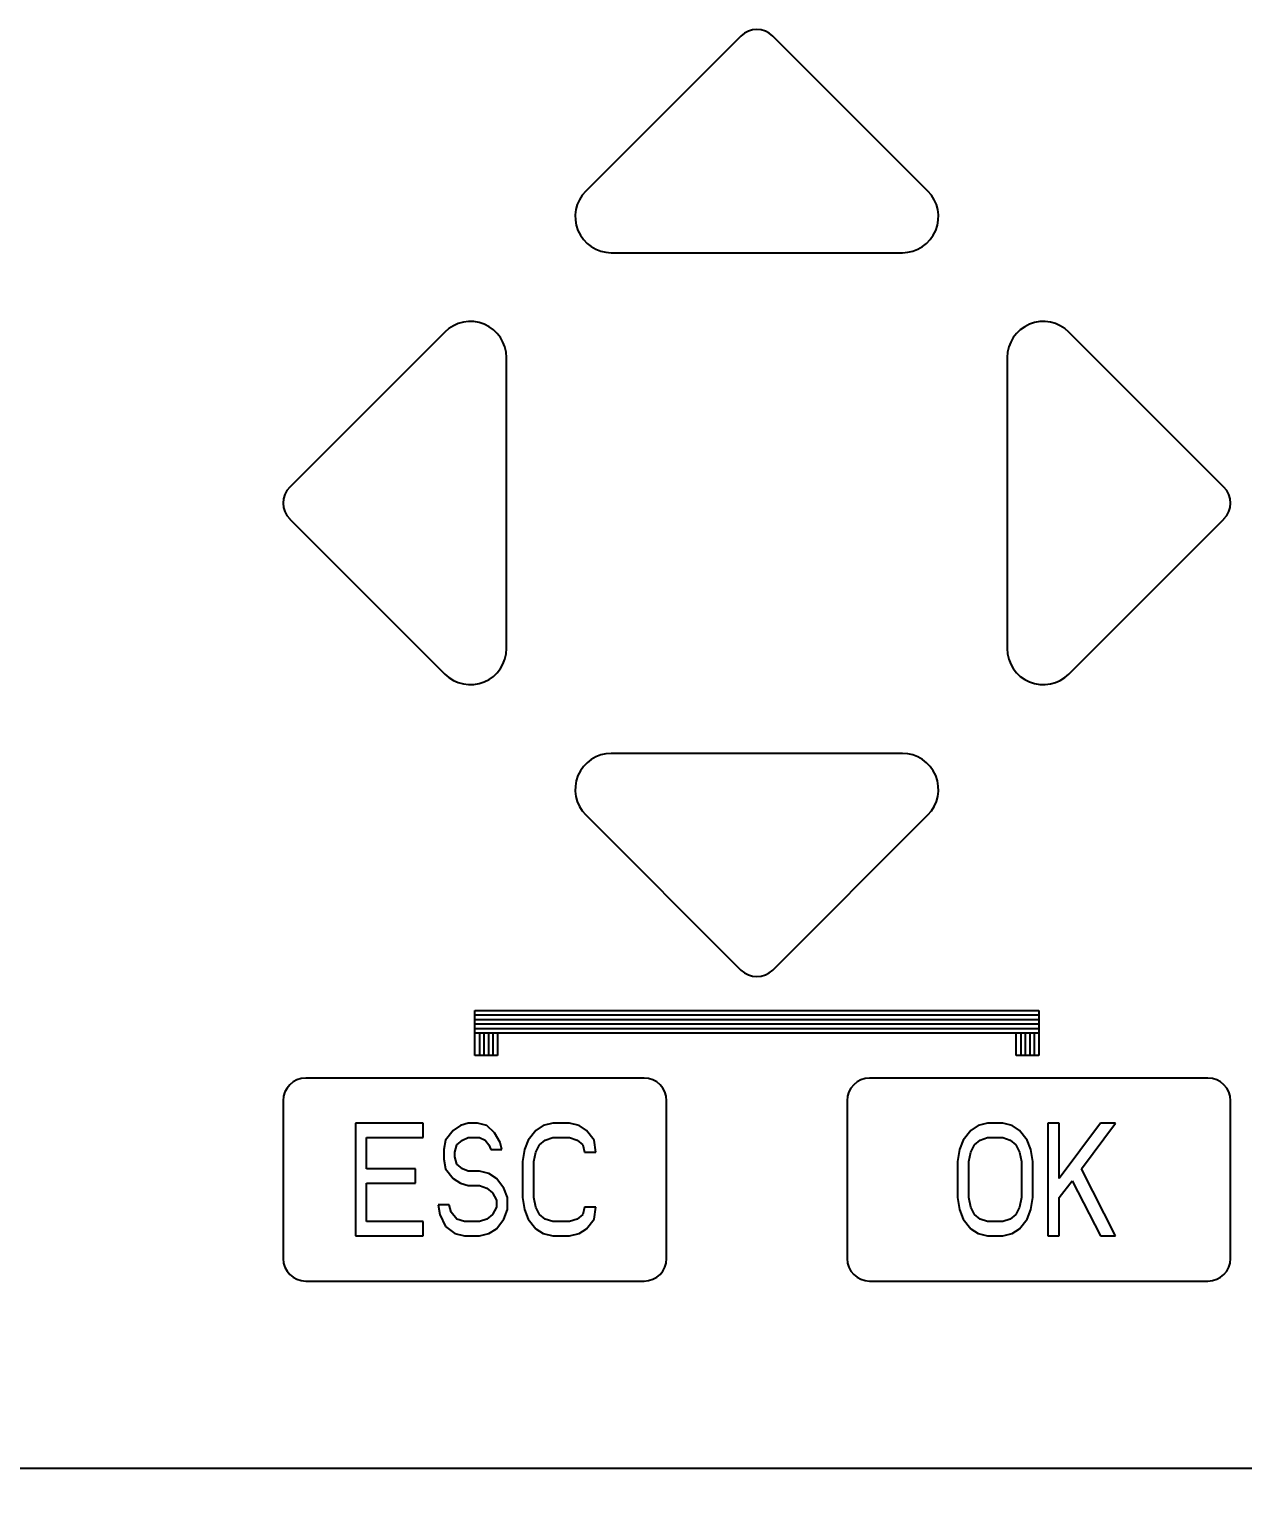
# Model space of a CAD drawing. Extents: x 0 to 420, y 0 to 297.
# Drawn here: x 128.91 to 155.81, y 184.77 to 217.43 of the extents above; entities that cross this region are included whole.
import ezdxf

# ---------------------------------------------------------------- set-up
doc = ezdxf.new("R2010")
doc.units = 0
doc.header["$LTSCALE"] = 23.1
doc.layers.get('0').update_dxf_attribs({"linetype": 'CONTINUOUS'})
doc.layers.add('10000_FRONT', color=7, linetype='CONTINUOUS')
doc.layers.add('10100_DIM_FRONT', color=7, linetype='CONTINUOUS')
doc.dimstyles.get("Standard").update_dxf_attribs({"dimtxt": 2.5, "dimasz": 2.5, "dimexe": 1.25, "dimexo": 0.625, "dimtad": 1, "dimcen": 2.5, "dimazin": 3, "dimtfac": 1, "dimtmove": 0, "dimatfit": 3})

# ---------------------------------------------------------------- blocks, each defined once
blk = doc.blocks.new('_FILLED')
at = {"color": 0, "linetype": 'BYBLOCK'}
blk.add_solid([(0, 0), (-1, 0.132), (-1, -0.132)], dxfattribs=at)
blk = doc.blocks.new('*D2')
at = {"layer": '10100_DIM_FRONT', "color": 7, "linetype": 'CONTINUOUS'}
for p, q in [((88.189, 199.406), (88.189, 146.927)), ((195.189, 170.026), (195.189, 146.927)), ((88.189, 148.927), (141.689, 148.927)), ((195.189, 148.927), (141.689, 148.927))]:
    blk.add_line(p, q, dxfattribs=at)
at = {"layer": '10100_DIM_FRONT', "color": 7, "linetype": 'CONTINUOUS', "xscale": 2.5, "yscale": 2.5, "zscale": 2.5, "rotation": 180}
blk.add_blockref('_FILLED', (88.189, 148.927), dxfattribs=at)
at = {"layer": '10100_DIM_FRONT', "color": 7, "linetype": 'CONTINUOUS', "xscale": 2.5, "yscale": 2.5, "zscale": 2.5}
blk.add_blockref('_FILLED', (195.189, 148.927), dxfattribs=at)

msp = doc.modelspace()

# ---------------------------------------------------------------- linework, layer by layer
at = {"layer": '10000_FRONT', "color": 7, "linetype": 'CONTINUOUS'}
for p, q in [((144.685, 217.279), (141.247, 213.841)), ((148.83, 213.841), (145.392, 217.279)), ((141.813, 212.476), (148.264, 212.476)), ((138.123, 210.717), (134.685, 207.279)), ((155.392, 207.279), (151.954, 210.717)), ((139.489, 203.7), (139.489, 210.151)), ((150.589, 210.151), (150.589, 203.7)), ((134.685, 206.572), (138.123, 203.134)), ((151.954, 203.134), (155.392, 206.572)), ((148.264, 201.376), (141.813, 201.376)), ((141.247, 200.01), (144.685, 196.572)), ((145.392, 196.572), (148.83, 200.01)), ((138.789, 194.676), (138.789, 195.676)), ((138.789, 195.676), (151.289, 195.676)), ((151.289, 195.676), (151.289, 194.676)), ((138.789, 195.576), (151.289, 195.576)), ((138.789, 195.476), (151.289, 195.476)), ((138.789, 195.376), (151.289, 195.376)), ((138.789, 195.276), (151.289, 195.276)), ((151.289, 195.176), (138.789, 195.176)), ((138.889, 195.176), (138.889, 194.676)), ((138.989, 195.176), (138.989, 194.676)), ((139.089, 195.176), (139.089, 194.676)), ((139.189, 195.176), (139.189, 194.676)), ((139.289, 195.176), (139.289, 194.676)), ((150.789, 194.676), (150.789, 195.176)), ((150.889, 195.176), (150.889, 194.676)), ((150.989, 195.176), (150.989, 194.676)), ((151.089, 195.176), (151.089, 194.676)), ((151.189, 195.176), (151.189, 194.676)), ((139.289, 194.676), (138.789, 194.676)), ((151.289, 194.676), (150.789, 194.676)), ((142.539, 194.176), (135.039, 194.176)), ((155.039, 194.176), (147.539, 194.176)), ((134.539, 193.676), (134.539, 190.176)), ((143.039, 190.176), (143.039, 193.676)), ((147.039, 193.676), (147.039, 190.176)), ((155.539, 190.176), (155.539, 193.676)), ((136.139, 193.176), (136.139, 190.676)), ((137.639, 193.176), (136.139, 193.176)), ((137.639, 192.856), (137.639, 193.176)), ((138.472, 193.122), (138.305, 193.016)), ((138.639, 193.176), (138.472, 193.122)), ((138.847, 193.176), (138.639, 193.176)), ((139.055, 193.122), (138.847, 193.176)), ((139.222, 192.963), (139.055, 193.122)), ((140.305, 193.122), (140.139, 193.016)), ((140.514, 193.176), (140.305, 193.122)), ((140.889, 193.176), (140.514, 193.176)), ((141.097, 193.122), (140.889, 193.176)), ((141.264, 193.016), (141.097, 193.122)), ((149.947, 193.122), (149.78, 193.016)), ((150.155, 193.176), (149.947, 193.122)), ((150.489, 193.176), (150.155, 193.176)), ((150.697, 193.122), (150.489, 193.176)), ((150.864, 193.016), (150.697, 193.122)), ((151.489, 193.176), (151.489, 190.676)), ((151.739, 193.176), (151.489, 193.176)), ((152.655, 193.176), (151.739, 191.952)), ((151.739, 191.952), (151.739, 193.176)), ((152.239, 192.165), (152.989, 193.176)), ((152.989, 193.176), (152.655, 193.176)), ((136.389, 192.165), (136.389, 192.856)), ((136.389, 192.856), (137.639, 192.856)), ((138.139, 192.803), (138.097, 192.59)), ((138.305, 193.016), (138.139, 192.803)), ((138.347, 192.537), (138.389, 192.697)), ((138.389, 192.697), (138.514, 192.803)), ((138.514, 192.803), (138.639, 192.856)), ((138.639, 192.856), (138.889, 192.856)), ((138.889, 192.856), (139.014, 192.803)), ((139.014, 192.803), (139.097, 192.697)), ((139.097, 192.697), (139.139, 192.59)), ((139.347, 192.75), (139.222, 192.963)), ((139.389, 192.59), (139.347, 192.75)), ((139.972, 192.803), (139.889, 192.59)), ((140.139, 193.016), (139.972, 192.803)), ((140.139, 192.537), (140.222, 192.697)), ((140.222, 192.697), (140.347, 192.803)), ((140.347, 192.803), (140.514, 192.856)), ((140.514, 192.856), (140.889, 192.856)), ((140.889, 192.856), (141.055, 192.803)), ((141.055, 192.803), (141.18, 192.697)), ((141.18, 192.697), (141.222, 192.537)), ((141.43, 192.803), (141.264, 193.016)), ((141.472, 192.537), (141.43, 192.803)), ((149.614, 192.803), (149.53, 192.59)), ((149.78, 193.016), (149.614, 192.803)), ((149.78, 192.537), (149.864, 192.697)), ((149.864, 192.697), (149.989, 192.803)), ((149.989, 192.803), (150.155, 192.856)), ((150.155, 192.856), (150.489, 192.856)), ((150.489, 192.856), (150.655, 192.803)), ((150.655, 192.803), (150.78, 192.697)), ((150.78, 192.697), (150.864, 192.537)), ((151.03, 192.803), (150.864, 193.016)), ((151.114, 192.59), (151.03, 192.803)), ((138.097, 192.59), (138.097, 192.378)), ((138.097, 192.378), (138.139, 192.165)), ((138.347, 192.431), (138.347, 192.537)), ((138.389, 192.271), (138.347, 192.431)), ((139.139, 192.59), (139.389, 192.59)), ((139.889, 192.59), (139.847, 192.324)), ((140.097, 192.324), (140.139, 192.537)), ((141.222, 192.537), (141.472, 192.537)), ((149.53, 192.59), (149.489, 192.324)), ((149.739, 192.324), (149.78, 192.537)), ((150.864, 192.537), (150.905, 192.324)), ((151.155, 192.324), (151.114, 192.59)), ((137.472, 192.165), (136.389, 192.165)), ((137.472, 191.846), (137.472, 192.165)), ((138.139, 192.165), (138.305, 191.952)), ((138.514, 192.165), (138.389, 192.271)), ((138.639, 192.112), (138.514, 192.165)), ((138.889, 192.112), (138.639, 192.112)), ((139.097, 192.059), (138.889, 192.112)), ((139.264, 191.952), (139.097, 192.059)), ((139.847, 192.324), (139.847, 191.527)), ((140.097, 191.527), (140.097, 192.324)), ((149.489, 192.324), (149.489, 191.527)), ((149.739, 191.527), (149.739, 192.324)), ((150.905, 192.324), (150.905, 191.527)), ((151.155, 191.527), (151.155, 192.324)), ((152.989, 190.676), (152.239, 192.165)), ((136.389, 190.995), (136.389, 191.846)), ((136.389, 191.846), (137.472, 191.846)), ((138.305, 191.952), (138.472, 191.846)), ((138.472, 191.846), (138.639, 191.793)), ((138.639, 191.793), (138.889, 191.793)), ((138.889, 191.793), (139.055, 191.739)), ((139.055, 191.739), (139.18, 191.633)), ((139.43, 191.739), (139.264, 191.952)), ((139.514, 191.527), (139.43, 191.739)), ((151.739, 191.527), (152.03, 191.899)), ((152.03, 191.899), (152.655, 190.676)), ((139.18, 191.633), (139.264, 191.473)), ((139.264, 191.473), (139.264, 191.314)), ((139.514, 191.261), (139.514, 191.527)), ((139.847, 191.527), (139.889, 191.261)), ((140.139, 191.314), (140.097, 191.527)), ((149.489, 191.527), (149.53, 191.261)), ((149.78, 191.314), (149.739, 191.527)), ((150.905, 191.527), (150.864, 191.314)), ((151.114, 191.261), (151.155, 191.527)), ((151.739, 190.676), (151.739, 191.527)), ((137.972, 191.367), (138.014, 191.154)), ((138.222, 191.367), (137.972, 191.367)), ((138.014, 191.154), (138.139, 190.888)), ((138.264, 191.207), (138.222, 191.367)), ((138.389, 191.048), (138.264, 191.207)), ((139.18, 191.154), (139.055, 191.048)), ((139.264, 191.314), (139.18, 191.154)), ((139.43, 191.048), (139.514, 191.261)), ((139.889, 191.261), (139.972, 191.048)), ((140.222, 191.154), (140.139, 191.314)), ((140.347, 191.048), (140.222, 191.154)), ((141.18, 191.154), (141.055, 191.048)), ((141.222, 191.314), (141.18, 191.154)), ((141.472, 191.314), (141.222, 191.314)), ((141.43, 191.048), (141.472, 191.314)), ((149.53, 191.261), (149.614, 191.048)), ((149.864, 191.154), (149.78, 191.314)), ((149.989, 191.048), (149.864, 191.154)), ((150.78, 191.154), (150.655, 191.048)), ((150.864, 191.314), (150.78, 191.154)), ((151.03, 191.048), (151.114, 191.261)), ((137.639, 190.995), (136.389, 190.995)), ((137.639, 190.676), (137.639, 190.995)), ((138.139, 190.888), (138.347, 190.729)), ((138.555, 190.995), (138.389, 191.048)), ((138.889, 190.995), (138.555, 190.995)), ((139.055, 191.048), (138.889, 190.995)), ((139.097, 190.729), (139.264, 190.835)), ((139.264, 190.835), (139.43, 191.048)), ((139.972, 191.048), (140.139, 190.835)), ((140.139, 190.835), (140.305, 190.729)), ((140.514, 190.995), (140.347, 191.048)), ((140.889, 190.995), (140.514, 190.995)), ((141.055, 191.048), (140.889, 190.995)), ((141.097, 190.729), (141.264, 190.835)), ((141.264, 190.835), (141.43, 191.048)), ((149.614, 191.048), (149.78, 190.835)), ((149.78, 190.835), (149.947, 190.729)), ((150.155, 190.995), (149.989, 191.048)), ((150.489, 190.995), (150.155, 190.995)), ((150.655, 191.048), (150.489, 190.995)), ((150.697, 190.729), (150.864, 190.835)), ((150.864, 190.835), (151.03, 191.048)), ((136.139, 190.676), (137.639, 190.676)), ((138.347, 190.729), (138.555, 190.676)), ((138.555, 190.676), (138.889, 190.676)), ((138.889, 190.676), (139.097, 190.729)), ((140.305, 190.729), (140.514, 190.676)), ((140.514, 190.676), (140.889, 190.676)), ((140.889, 190.676), (141.097, 190.729)), ((149.947, 190.729), (150.155, 190.676)), ((150.155, 190.676), (150.489, 190.676)), ((150.489, 190.676), (150.697, 190.729)), ((151.489, 190.676), (151.739, 190.676)), ((152.655, 190.676), (152.989, 190.676)), ((135.039, 189.676), (142.539, 189.676)), ((147.539, 189.676), (155.039, 189.676)), ((89.189, 185.526), (194.189, 185.526))]:
    msp.add_line(p, q, dxfattribs=at)
for centre, radius, start, end in [((145.039, 216.926), 0.5, 45, 135), ((141.813, 213.276), 0.8, 135, 270), ((148.264, 213.276), 0.8, 270, 45), ((138.689, 210.151), 0.8, 0, 135), ((151.389, 210.151), 0.8, 45, 180), ((135.039, 206.926), 0.5, 135, 225), ((155.039, 206.926), 0.5, 315, 45), ((138.689, 203.7), 0.8, 225, 360), ((151.389, 203.7), 0.8, 180, 315), ((141.813, 200.576), 0.8, 90, 225), ((148.264, 200.576), 0.8, 315, 90), ((145.039, 196.926), 0.5, 225, 315), ((135.039, 193.676), 0.5, 90, 180), ((142.539, 193.676), 0.5, 0, 90), ((147.539, 193.676), 0.5, 90, 180), ((155.039, 193.676), 0.5, 0, 90), ((135.039, 190.176), 0.5, 180, 270), ((142.539, 190.176), 0.5, 270, 360), ((147.539, 190.176), 0.5, 180, 270), ((155.039, 190.176), 0.5, 270, 360)]:
    msp.add_arc(centre, radius, start, end, dxfattribs=at)

# ---------------------------------------------------------------- dimensions: what is measured, and where the dimension line sits
at = {"layer": '10100_DIM_FRONT', "color": 7, "linetype": 'CONTINUOUS'}
dim = msp.add_linear_dim(base=(88.189, 148.927), p1=(195.189, 170.026), p2=(88.189, 199.406), angle=180, dimstyle='Standard', dxfattribs=at)
dim.commit()
dim.dimension.update_dxf_attribs({"geometry": '*D2', "text_midpoint": (134.124, 149.802), "dimtype": 128})

doc.saveas('drawing.dxf')
